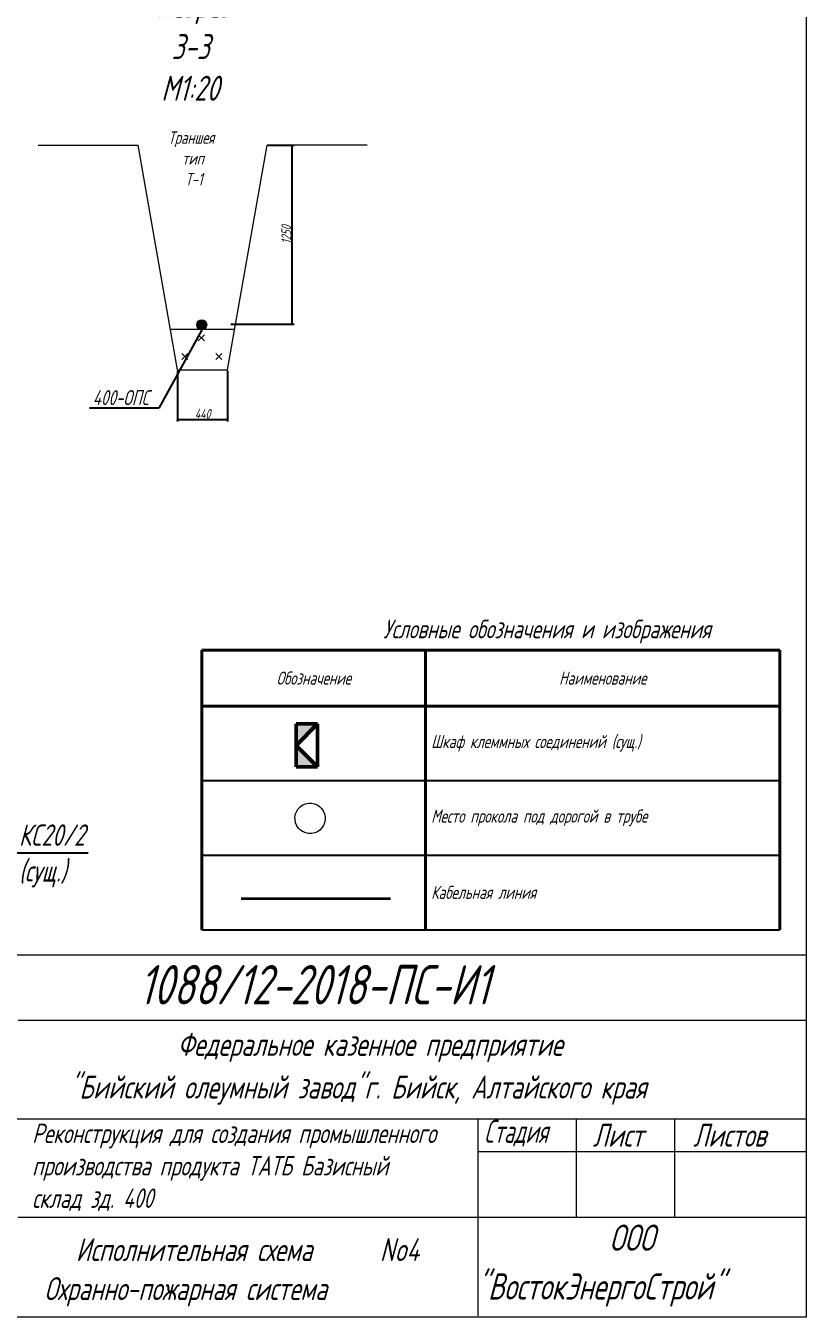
# Model space of a CAD drawing. Header units: millimetres. Extents: x 13096 to 18634, y -492 to 9335.
# Drawn here: x 17048 to 17529, y 3737 to 4534 of the extents above; entities that cross this region are included whole.
import ezdxf
from ezdxf import colors
from ezdxf.entities.mleader import LeaderData, LeaderLine
from ezdxf.math import Vec2, Vec3

# ---------------------------------------------------------------- set-up
doc = ezdxf.new("R2010")
doc.units = ezdxf.units.MM
doc.layers.get('Defpoints').update_dxf_attribs({"color": 33})
for name, color, linetype, lineweight in [('ИИ_ОФОРМЛЕНИЕ_025', 7, 'Continuous', 25), ('Линия выноска', 137, 'Continuous', 20), ('Линия связи (Вновь)', 3, 'Continuous', 60), ('Размерная', 4, 'Continuous', 25), ('Рамка толстая', 7, 'Continuous', 60), ('Строительный', 251, 'Continuous', 13), ('ТаБлица', 253, 'Continuous', 25), ('текст', 7, 'Continuous', 25), ('Щиты пульты (Вновь)', 5, 'Continuous', 50), ('Элемент эл. схем', 7, 'Continuous', 35)]:
    doc.layers.add(name, color=color, linetype=linetype, lineweight=lineweight)
doc.styles.add('Simplex', font='simplex.shx', dxfattribs={"width": 0.7, "oblique": 15})
doc.styles.get("Standard").update_dxf_attribs({"font": 'arial.ttf'})
doc.dimstyles.new('Simplex', dxfattribs={"dimtxt": 2.5, "dimasz": 2.5, "dimexe": 1.25, "dimexo": 0.625, "dimtad": 1, "dimtxsty": 'Simplex', "dimcen": 2.5, "dimclrt": 2, "dimadec": 0, "dimazin": 0, "dimtfac": 1, "dimtmove": 0, "dimatfit": 3, "dimfxl": 1, "dimarcsym": 0})

# ---------------------------------------------------------------- blocks, each defined once
blk = doc.blocks.new('_None')
blk = doc.blocks.new('_ArchTick')
at = {"color": 0, "linetype": 'ByBlock', "const_width": 0.15}
blk.add_lwpolyline([(-0.5, -0.5), (0.5, 0.5)], dxfattribs=at)
blk = doc.blocks.new('*D169')
at = {"layer": 'Defpoints', "color": 0, "lineweight": 80, "transparency": 16777216}
for p in [(17196.89, 4459.95), (17212.29, 4459.95), (17173.82, 4349.53)]:
    blk.add_point(p, dxfattribs=at)
at = {"layer": 'Размерная', "color": 0, "lineweight": -2, "transparency": 16777216}
for p, q in [((17197.51, 4459.95), (17213.54, 4459.95)), ((17212.29, 4349.53), (17212.29, 4459.95)), ((17174.44, 4349.53), (17213.54, 4349.53))]:
    blk.add_line(p, q, dxfattribs=at)
at = {"layer": 'Размерная', "color": 0, "lineweight": -2, "transparency": 16777216, "xscale": 1.5, "yscale": 1.5, "zscale": 1.5}
for p, rotation in [((17212.29, 4459.95), 90), ((17212.29, 4349.53), 270)]:
    blk.add_blockref('_ArchTick', p, dxfattribs=dict(at, rotation=rotation))
at = {"layer": 'Размерная', "color": 2, "lineweight": 20, "transparency": 16777216, "insert": (17208.66, 4404.74), "char_height": 2, "attachment_point": 5, "rotation": 90, "style": 'Simplex'}
blk.add_mtext('{\\H3x;1250}', dxfattribs=at)
blk = doc.blocks.new('*D170')
at = {"layer": 'Defpoints', "color": 0, "lineweight": 80, "transparency": 16777216}
for p in [(17141.65, 4321.35), (17172.45, 4321.35), (17172.45, 4290.6)]:
    blk.add_point(p, dxfattribs=at)
at = {"layer": 'Размерная', "color": 0, "lineweight": -2, "transparency": 16777216}
for p, q in [((17141.65, 4320.73), (17141.65, 4289.35)), ((17172.45, 4320.73), (17172.45, 4289.35)), ((17141.65, 4290.6), (17172.45, 4290.6))]:
    blk.add_line(p, q, dxfattribs=at)
at = {"layer": 'Размерная', "color": 0, "lineweight": -2, "transparency": 16777216, "xscale": 1.5, "yscale": 1.5, "zscale": 1.5, "rotation": 180}
blk.add_blockref('_ArchTick', (17141.65, 4290.6), dxfattribs=at)
at = {"layer": 'Размерная', "color": 0, "lineweight": -2, "transparency": 16777216, "xscale": 1.5, "yscale": 1.5, "zscale": 1.5}
blk.add_blockref('_ArchTick', (17172.45, 4290.6), dxfattribs=at)
at = {"layer": 'Размерная', "color": 2, "lineweight": 20, "transparency": 16777216, "insert": (17157.05, 4294.23), "char_height": 2, "attachment_point": 5, "style": 'Simplex'}
blk.add_mtext('{\\H3x;440}', dxfattribs=at)
blk = doc.blocks.new('*T171')
at = {"layer": 'ТаБлица', "color": 0, "linetype": 'ByBlock', "lineweight": 40, "transparency": 16777216}
for p, q in [((0, 0), (356.5, 0)), ((0, 0), (0, -172.5)), ((138, 0), (138, -172.5)), ((356.5, 0), (356.5, -172.5)), ((0, -34.5), (356.5, -34.5))]:
    blk.add_line(p, q, dxfattribs=at)
at = {"layer": 'ТаБлица', "color": 5, "linetype": 'ByBlock', "lineweight": 25, "transparency": 16777216}
for p, q in [((0, -80.5), (356.5, -80.5)), ((0, -126.5), (356.5, -126.5)), ((0, -172.5), (356.5, -172.5))]:
    blk.add_line(p, q, dxfattribs=at)
at = {"layer": 'ТаБлица', "color": 2, "lineweight": 20, "transparency": 16777216, "char_height": 8.05, "style": 'Simplex'}
for s, insert, width, attachment_point in [('Обозначение', (69, -17.25), 138, 5), ('Наименование', (247.25, -17.25), 218.5, 5), ('Шкаф клеммных соединений (сущ.)', (141.45, -57.5), 211.6, 4), ('Место прокола под дорогой в трубе', (141.45, -103.5), 211.6, 4), ('Кабельная линия', (141.45, -149.5), 211.6, 4)]:
    blk.add_mtext(s, dxfattribs=dict(at, insert=insert, width=width, attachment_point=attachment_point))
blk = doc.blocks.new('A$C4BB167BF')
at = {"layer": 'Щиты пульты (Вновь)', "true_color": 0xc7c8ca}
h = blk.add_hatch(color=9, dxfattribs=at)
h.paths.add_polyline_path([(0, 3), (0, 0), (3, 3)])
h.paths.add_polyline_path([(6, 3), (3, 3), (6, 0)])
at = {"layer": 'Щиты пульты (Вновь)', "color": 252, "true_color": 0x939598}
for p, q in [((0, 3), (0, 0)), ((6, 3), (0, 3)), ((0, 0), (3, 3)), ((3, 3), (6, 0)), ((6, 0), (6, 3)), ((0, 0), (6, 0))]:
    blk.add_line(p, q, dxfattribs=at)

msp = doc.modelspace()

# ---------------------------------------------------------------- hatches: boundary and pattern name
at = {"layer": 'Элемент эл. схем', "lineweight": 20, "true_color": 0x000000}
msp.add_hatch(color=18, dxfattribs=at).paths.add_polyline_path([(17159.56305, 4349.08702, 1), (17153.40305, 4349.08702, 1)])

# ---------------------------------------------------------------- linework, layer by layer
at = {"color": 18, "lineweight": 20, "true_color": 0x000000}
for p, q in [((16779.98992, 3960.39109), (17529.23992, 3960.39109)), ((17043.23992, 3919.89109), (17529.23992, 3919.89109)), ((16779.98992, 3859.14109), (17529.23992, 3859.14109)), ((17326.73992, 3859.14109), (17326.73992, 3737.64109)), ((17387.48992, 3859.14109), (17387.48992, 3798.39109)), ((17448.23992, 3859.14109), (17448.23992, 3798.39109)), ((17326.73992, 3838.89109), (17529.23992, 3838.89109)), ((17043.23992, 3798.39109), (17529.23992, 3798.39109))]:
    msp.add_line(p, q, dxfattribs=at)
msp.add_ellipse((17223.33701, 4044.52789), major_axis=(1.01119, -9.36317), ratio=0.990291513, start_param=-7.853981634, end_param=-1.570796327, dxfattribs=at)
at = {"layer": 'Линия связи (Вновь)', "color": 18, "lineweight": 35, "true_color": 0x000000}
msp.add_line((17180.93631, 3995.16376), (17272.93631, 3995.16376), dxfattribs=at)
at = {"layer": 'Рамка толстая', "color": 18, "lineweight": 20, "true_color": 0x000000}
for p, q in [((17529.38582, 5069.83776), (17529.38582, 3736.71276)), ((17529.38582, 3736.71276), (16560.76082, 3736.71276))]:
    msp.add_line(p, q, dxfattribs=at)
at = {"layer": 'Строительный', "color": 18, "lineweight": 20, "true_color": 0x000000}
for p, q in [((17154.40564, 4342.9084), (17158.14765, 4339.16639)), ((17158.14765, 4342.9084), (17154.40564, 4339.16639)), ((17144.20228, 4331.40684), (17147.94429, 4327.66484)), ((17147.94429, 4331.40684), (17144.20228, 4327.66484)), ((17165.23674, 4331.40684), (17168.97875, 4327.66484)), ((17168.97875, 4331.40684), (17165.23674, 4327.66484))]:
    msp.add_line(p, q, dxfattribs=at)
at = {"layer": 'Элемент эл. схем', "color": 18, "lineweight": 20, "true_color": 0x000000}
for p, q in [((17055.60762, 4459.95185), (17117.20762, 4459.95185)), ((17141.64654, 4321.35185), (17117.20762, 4459.95185)), ((17172.44654, 4321.35185), (17196.88546, 4459.95185)), ((17258.48546, 4459.95185), (17196.88546, 4459.95185)), ((17136.91057, 4346.38803), (17176.55022, 4346.42133)), ((17141.64654, 4321.35185), (17172.44654, 4321.35185))]:
    msp.add_line(p, q, dxfattribs=at)
msp.add_circle((17156.48305, 4349.08702), 3.08, dxfattribs=at)

# ---------------------------------------------------------------- block references
msp.add_blockref('*T171', (17156.6358, 4148.32037))
at = {"color": 18, "lineweight": 20, "true_color": 0x000000, "xscale": 4.41, "yscale": 4.41, "zscale": 4.41, "rotation": 90}
msp.add_blockref('A$C4BB167BF', (17227.92749, 4076.34756), dxfattribs=at)

# ---------------------------------------------------------------- texts
at = {"color": 18, "lineweight": 20, "true_color": 0x000000, "style": 'Simplex', "oblique": 15}
for s, height, width, p in [('1088/12-2018-ПС-И1', 24.3, 0.7, (17117.74434, 3929.72681)), ('Федеральное казенное предприятие', 14.175, 0.7, (17141.59044, 3897.95359)), ('"Бийский олеумный завод"г. Бийск, Алтайского края', 14.175, 0.7, (17075.11938, 3871.62859)), ('Стадия', 14.175, 0.6, (17330.69169, 3844.29109)), ('Лист', 14.175, 0.7, (17397.78367, 3841.92859)), ('Листов', 14.175, 0.7, (17459.63141, 3841.92859)), ('ООО', 16.2, 0.7, (17407.99953, 3777.65895)), ('Исполнительная схема ', 14.175, 0.7, (17078.82589, 3771.30997)), ('No4', 14.175, 0.7, (17266.40839, 3771.30997)), ('Охранно-пожарная система', 14.175, 0.7, (17059.40144, 3747.22946)), ('"ВостокЭнергоСтрой"', 16.2, 0.7, (17326.34579, 3747.57324))]:
    msp.add_text(s, height=height, dxfattribs=dict(at, width=width)).set_placement(p)
at = {"layer": 'ИИ_ОФОРМЛЕНИЕ_025', "color": 18, "lineweight": 20, "true_color": 0x000000, "insert": (17051.90041, 3856.14338), "char_height": 12, "attachment_point": 1}
msp.add_mtext_dynamic_manual_height_columns('{\\Fsimplex|c204;\\Q15;\\W0.7;\\C2;Реконструкция для создания промышленного производства продукта ТАТБ Базисный склад зд. 400}', width=276.2589272, gutter_width=12.5, heights=[0], dxfattribs=at)
at = {"layer": 'ТаБлица', "color": 18, "lineweight": 20, "true_color": 0x000000, "insert": (17369.51767, 4159.82037), "char_height": 11.5, "width": 425.2362496, "attachment_point": 5, "style": 'Simplex'}
msp.add_mtext('Условные обозначения и изображения', dxfattribs=at)
at = {"layer": 'текст', "color": 18, "lineweight": 20, "true_color": 0x000000, "attachment_point": 1, "style": 'Simplex'}
for s, width, insert, char_height in [('\\pi6.9573;Разрез \\P\\pi16.121;3-3\\P\\pi9.7045;М1:20', 65.8694283, (17121.76856, 4554.11225), 15.4), ('\\pi-3.6664;Траншея\\P\\pi4.951;тип \\P\\pi6.8981;Т-1', 25.8694283, (17139.47035, 4468.46542), 7.7)]:
    msp.add_mtext_dynamic_manual_height_columns(s, width=width, gutter_width=12.5, heights=[0], dxfattribs=dict(at, insert=insert, char_height=char_height))

# ---------------------------------------------------------------- dimensions: what is measured, and where the dimension line sits
at = {"layer": 'Размерная', "color": 18, "lineweight": 20, "true_color": 0x000000}
dim = msp.add_linear_dim(base=(17212.28546, 4459.95185), p1=(17173.81727, 4349.53334), p2=(17196.88546, 4459.95185), angle=90, text='{\\H3x;1250}', dimstyle='Simplex', override={"dimtxt": 2, "dimasz": 1.5, "dimlfac": 20, "dimrnd": 1, "dimtxsty": 'Simplex', "dimblk1": 'ArchTick', "dimblk2": 'ArchTick', "dimsah": 1}, dxfattribs=at)
dim.commit()
dim.dimension.update_dxf_attribs({"geometry": '*D169', "text_midpoint": (17208.66046, 4404.7426)})
dim = msp.add_linear_dim(base=(17172.44654, 4290.60447), p1=(17141.64654, 4321.35185), p2=(17172.44654, 4321.35185), text='{\\H3x;440}', dimstyle='Simplex', override={"dimtxt": 2, "dimasz": 1.5, "dimlfac": 20, "dimrnd": 1, "dimtxsty": 'Simplex', "dimblk1": 'ArchTick', "dimblk2": 'ArchTick', "dimsah": 1}, dxfattribs=at)
dim.commit()
dim.dimension.update_dxf_attribs({"geometry": '*D170', "text_midpoint": (17157.04654, 4294.22947)})

# ---------------------------------------------------------------- leaders
at = {"layer": 'Линия выноска', "color": 18, "lineweight": 20, "true_color": 0x000000}
ml = msp.add_multileader_mtext('Standard', dxfattribs=at)
ml.set_content('400-ОПС', color=2, style='Simplex')
ml.set_leader_properties()
ml.set_arrow_properties(name='NONE')
ml.build(insert=Vec2(0, 0))
ml.multileader.update_dxf_attribs({"text_left_attachment_type": 6, "text_right_attachment_type": 6, "dogleg_length": 0, "arrow_head_size": 12.32})
ctx = ml.context
ctx.base_point, ctx.char_height, ctx.arrow_head_size, ctx.landing_gap_size, ctx.plane_origin = Vec3(17071.09716, 4297.70558), 9.24, 12.32, 6.16, Vec3(16892.08429, 4242.06452)
ctx.left_attachment, ctx.right_attachment, ctx.text_align_type = 6, 6, 2
notes = []
notes.append((ctx, [(1, (1, 1, 0), (17130.06224, 4297.70558), (-1, 0), 0, [(0, [(17156.48305, 4346.00702)], 0, [])])]))
ctx.mtext.insert, ctx.mtext.alignment, ctx.mtext.flow_direction = Vec3(17123.90224, 4308.79358), 3, 5
ml = msp.add_multileader_mtext('Standard', dxfattribs=at)
ml.set_content('КС20/2\\P(сущ.)', color=2, style='Simplex')
ml.set_leader_properties()
ml.set_arrow_properties(name='NONE')
ml.build(insert=Vec2(0, 0))
ml.multileader.update_dxf_attribs({"text_left_attachment_type": 6, "text_right_attachment_type": 6, "dogleg_length": 0, "arrow_head_size": 17.64})
ctx = ml.context
ctx.base_point, ctx.char_height, ctx.arrow_head_size, ctx.landing_gap_size, ctx.plane_origin = Vec3(17034.92028, 4023.17288), 13.23, 17.64, 8.82, Vec3(17169.21076, 3889.68271)
ctx.left_attachment, ctx.right_attachment = 6, 6
notes.append((ctx, [(0, (1, 1, 0), (17034.92028, 4023.17288), (1, 0), 0, [(0, [(16961.5807, 4054.35197)], 0, [])])]))
ctx.mtext.insert, ctx.mtext.flow_direction = Vec3(17043.74028, 4040.81288), 5
for ctx, leaders in notes:
    for number, flags, end, landing, length, lines in leaders:
        leader = LeaderData()
        leader.index, (leader.has_last_leader_line, leader.has_dogleg_vector, leader.attachment_direction) = number, flags
        leader.last_leader_point, leader.dogleg_vector, leader.dogleg_length = Vec3(end), Vec3(landing), length
        for number, points, colour, breaks in lines:
            line = LeaderLine()
            line.index, line.vertices, line.color, line.breaks = number, Vec3.list(points), colors.encode_raw_color(colour), breaks
            leader.lines.append(line)
        ctx.leaders.append(leader)

doc.saveas('drawing.dxf')
